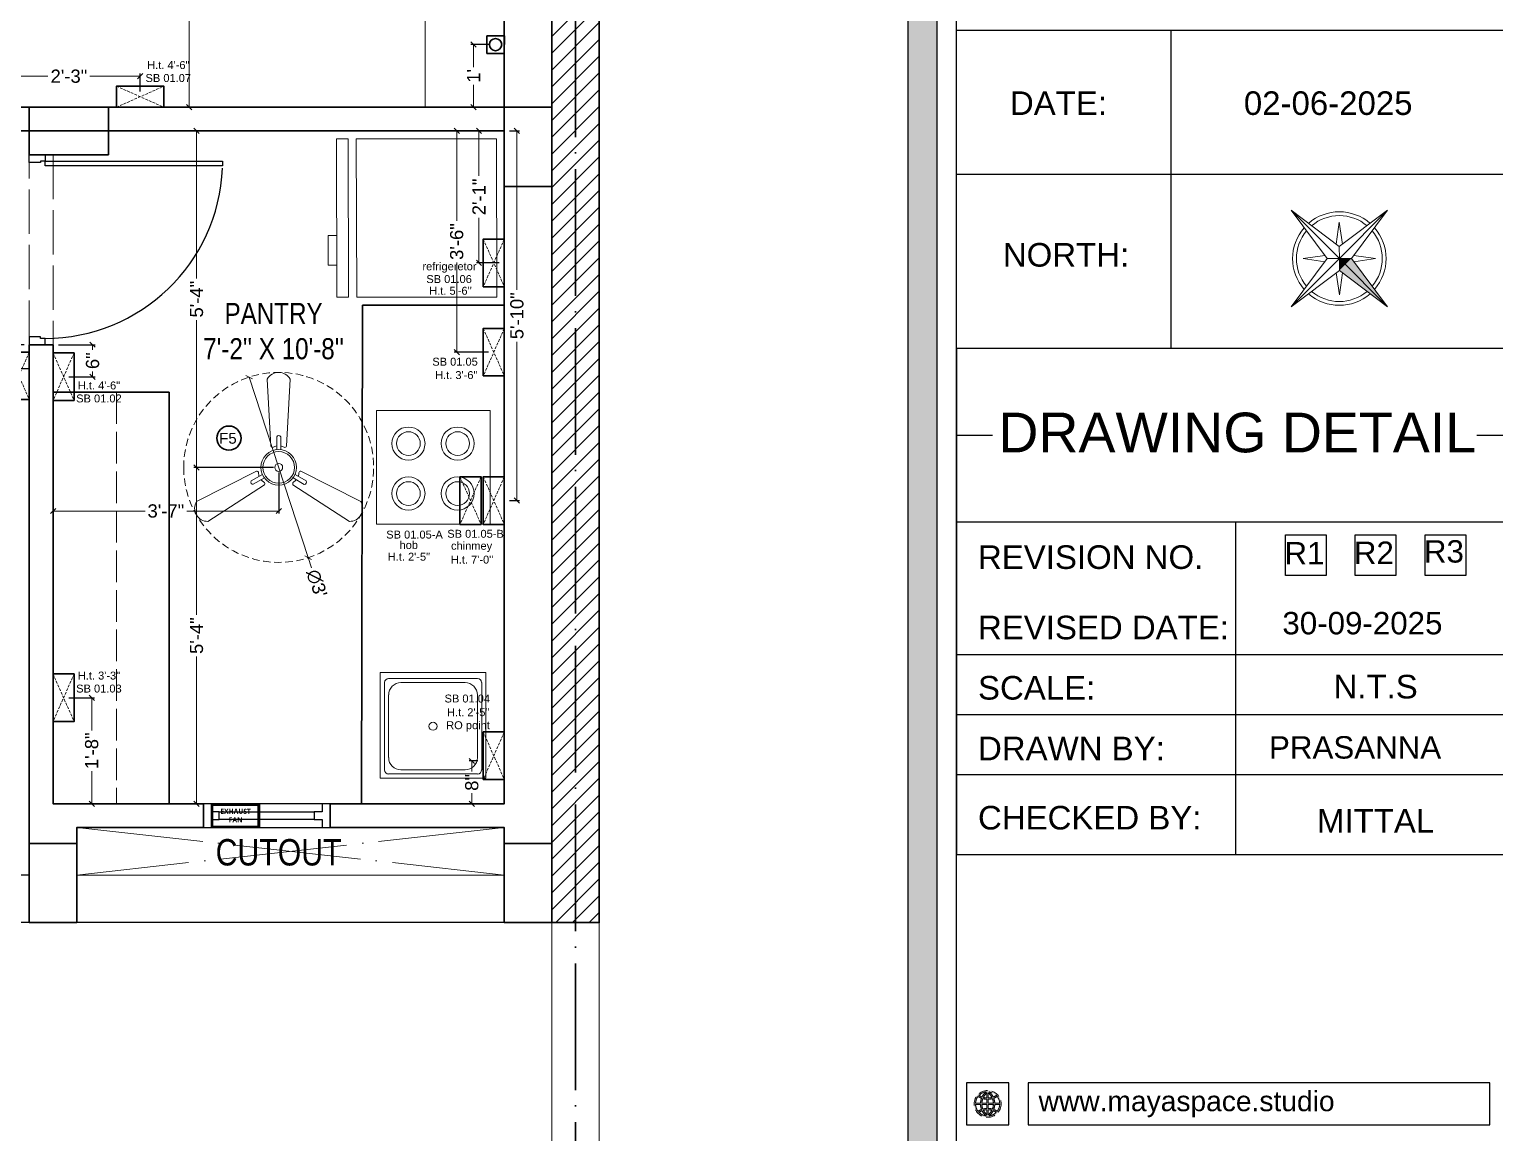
# Model space of a CAD drawing. Header units: millimetres. Extents: x 56222 to 3066687, y -650199 to -121287.
# Drawn here: x 148777.6 to 149055.3, y -179873.4 to -179664.3 of the extents above; entities that cross this region are included whole.
import ezdxf
from ezdxf.enums import TextEntityAlignment as Align

# ---------------------------------------------------------------- set-up
doc = ezdxf.new("R2010")
doc.units = ezdxf.units.MM
doc.header["$MEASUREMENT"] = 0
doc.header["$PDMODE"] = 35
for name, pattern in [('ACAD_ISO02W100', [15, 12, -3]), ('ACAD_ISO04W100', [30, 24, -3, 0, -3]), ('DASHED', [0.75, 0.5, -0.25]), ('DASHED2', [0.375, 0.25, -0.125]), ('DASHEDX2', [1.5, 1, -0.5])]:
    doc.linetypes.add(name, pattern=pattern)
doc.layers.get('Defpoints').update_dxf_attribs({"color": 220})
for name, color, linetype in [('AR DOOR', 40, 'Continuous'), ('AR ELE-5', 134, 'Continuous'), ('str coll', 6, 'Continuous')]:
    doc.layers.add(name, color=color, linetype=linetype)
for name, color, linetype, lineweight in [('COLUMN', 1, 'Continuous', 30), ('dim05', 1, 'Continuous', 13), ('Dimension', 10, 'DASHEDX2', 20), ('el', 7, 'Continuous', 20), ('ELEC-wires', 1, 'DASHED2', 13), ('Electrical', 84, 'Continuous', 30), ('FIRST FLOOR', 7, 'Continuous', 9), ('FIRST FLOOR ( TEXT )', 7, 'Continuous', 9), ('FIRST FLOOR_( PLine )_', 251, 'Continuous', 30), ('FURNITURE', 32, 'Continuous', 9), ('GROUND FLOOR', 7, 'Continuous', 9), ('GROUND FLOOR  ( HATCH )', 251, 'Continuous', 9), ('NAME PLATE', 7, 'Continuous', 25), ('title block', 7, 'Continuous', 9), ('wall', 7, 'Continuous', 30), ('X_PLOT', 1, 'Continuous', 9), ('XX~SLAB ( BEAM )~ ( DIM )', 7, 'Continuous', 9)]:
    doc.layers.add(name, color=color, linetype=linetype, lineweight=lineweight)
doc.layers.add('XX~SLAB ( PLINE )', color=251, linetype='Continuous', plot=False)
doc.styles.add('Arial', font='arial.ttf')
doc.styles.add("Cn_BT_0'-0", font='swissc.ttf')
doc.styles.add('KATHA', font='swissc.ttf')
doc.styles.get("Standard").update_dxf_attribs({"font": 'arial.ttf', "height": 6})
doc.dimstyles.new('ISO-25', dxfattribs={"dimtxt": 2.5, "dimasz": 1, "dimexe": 0.5, "dimexo": 1, "dimtad": 0, "dimdec": 1, "dimlunit": 4, "dimtxsty": 'Standard', "dimblk": 'OBLIQUE', "dimcen": 2.5, "dimclrd": 1, "dimclre": 1, "dimclrt": 5, "dimadec": 0, "dimazin": 0, "dimtfac": 1, "dimtdec": 1, "dimtmove": 0, "dimatfit": 3, "dimfxl": 1, "dimlwd": -1, "dimarcsym": 0})

# ---------------------------------------------------------------- blocks, each defined once
blk = doc.blocks.new('DTGWEGEARG')
at = {"layer": 'Dimension', "true_color": 0x000000}
h = blk.add_hatch(color=18, dxfattribs=at)
h.dxf.hatch_style = 1
h.paths.add_polyline_path([(3.83, 2.34, 1), (0.85, 2.34, 1)])
h.paths.add_polyline_path([(2.51, 1.01, 0.105795), (2.96, 1.58, -0.055205), (3.3, 1.41, -0.169822)], flags=16)
h.paths.add_polyline_path([(2.41, 1.12), (2.41, 1.69, -0.058279), (2.81, 1.63, -0.103353)], flags=16)
h.paths.add_polyline_path([(2.26, 1.13, -0.101741), (1.87, 1.63, -0.057171), (2.26, 1.69)], flags=16)
h.paths.add_polyline_path([(2.17, 1.01, -0.169822), (1.38, 1.41, -0.055205), (1.72, 1.58, 0.105795)], flags=16)
h.paths.add_polyline_path([(3.02, 1.72, 0.081336), (3.13, 2.27), (3.68, 2.27, -0.152069), (3.4, 1.52, 0.05687)], flags=16)
h.paths.add_polyline_path([(2.87, 1.77, 0.061945), (2.41, 1.84), (2.41, 2.27), (2.98, 2.27, -0.081344)], flags=16)
h.paths.add_polyline_path([(2.26, 1.84, 0.060923), (1.8, 1.77, -0.081344), (1.7, 2.27), (2.26, 2.27)], flags=16)
h.paths.add_polyline_path([(1.66, 1.72, 0.05687), (1.28, 1.52, -0.152069), (1, 2.27), (1.55, 2.27, 0.081336)], flags=16)
h.paths.add_polyline_path([(2.41, 2.42), (2.41, 2.83, 0.061945), (2.87, 2.91, -0.080009), (2.98, 2.42)], flags=16)
h.paths.add_polyline_path([(3.13, 2.42, 0.080116), (3.02, 2.96, 0.05687), (3.4, 3.16, 0.028258), (3.3, 3.27, -0.055205), (2.96, 3.1, 0.105795), (2.51, 3.67, -0.36029), (3.68, 2.42)], flags=16)
h.paths.add_polyline_path([(2.26, 2.42), (1.7, 2.42, -0.080009), (1.8, 2.91, 0.060923), (2.26, 2.84)], flags=16)
h.paths.add_polyline_path([(1.55, 2.42), (1, 2.42, -0.150466), (1.28, 3.16, 0.05687), (1.66, 2.96, 0.080116)], flags=16)
h.paths.add_polyline_path([(2.41, 2.98), (2.41, 3.56, -0.103353), (2.81, 3.05, -0.058279)], flags=16)
h.paths.add_polyline_path([(2.26, 2.99, -0.057171), (1.87, 3.05, -0.101741), (2.26, 3.55)], flags=16)
h.paths.add_polyline_path([(1.72, 3.1, -0.055205), (1.38, 3.27, -0.169822), (2.17, 3.67, 0.105795)], flags=16)
blk.add_lwpolyline([(0, 0), (4.68, 0), (4.68, 4.68), (0, 4.68)], close=True)
at = {"layer": 'Dimension', "color": 18, "true_color": 0x000000}
for p, q in [((2.26, 3.55), (2.26, 2.99)), ((2.41, 3.56), (2.41, 2.98)), ((1, 2.42), (1.55, 2.42)), ((1, 2.27), (1.55, 2.27)), ((1.7, 2.42), (2.26, 2.42)), ((1.7, 2.27), (2.26, 2.27)), ((2.26, 2.84), (2.26, 2.42)), ((2.26, 2.27), (2.26, 1.84)), ((2.26, 1.69), (2.26, 1.13)), ((2.41, 2.83), (2.41, 2.42)), ((2.41, 2.42), (2.98, 2.42)), ((2.41, 2.27), (2.98, 2.27)), ((2.41, 2.27), (2.41, 1.84)), ((2.41, 1.69), (2.41, 1.12)), ((3.13, 2.42), (3.68, 2.42)), ((3.13, 2.27), (3.68, 2.27))]:
    blk.add_line(p, q, dxfattribs=at)
blk.add_circle((2.34, 2.34), 1.49, dxfattribs=at)
for centre, radius, start, end in [((2.34, 2.34), 1.34, 97.3549, 135.9073), ((2.34, 4.74), 1.75, 236.7417, 249.3811), ((3.28, 2.34), 1.73, 129.9301, 154.0867), ((3.28, 2.34), 1.58, 130.1073, 153.3446), ((1.4, 2.34), 1.58, 26.6554, 50.2584), ((2.34, 2.34), 1.34, 3.3907, 82.6451), ((1.4, 2.34), 1.73, 25.9133, 50.0699), ((2.34, 4.74), 1.75, 290.6189, 303.2583), ((2.34, 2.34), 1.34, 142.3819, 176.6093), ((2.34, 2.34), 1.34, 183.0315, 217.6181), ((2.34, 4.74), 1.9, 236.1399, 249.1595), ((2.34, -0.06), 1.9, 110.8405, 123.8601), ((3.28, 2.34), 1.73, 159.0567, 177.3789), ((3.28, 2.34), 1.73, 182.3435, 200.9433), ((3.28, 2.34), 1.58, 158.8325, 177.1302), ((3.28, 2.34), 1.58, 182.5658, 201.1675), ((2.34, 4.74), 1.9, 253.6799, 267.6253), ((2.34, -0.06), 1.9, 92.3747, 106.3201), ((2.34, 4.74), 1.75, 254.3336, 267.422), ((2.34, -0.06), 1.75, 92.578, 105.6664), ((3.28, 2.34), 1.58, 206.6554, 229.8927), ((2.34, 4.74), 1.75, 272.3248, 285.6664), ((2.34, 4.74), 1.9, 272.1415, 286.3201), ((2.34, -0.06), 1.9, 73.6799, 87.8585), ((2.34, -0.06), 1.75, 74.3336, 87.6752), ((1.4, 2.34), 1.58, 309.7416, 333.3446), ((1.4, 2.34), 1.58, 2.8698, 21.1675), ((1.4, 2.34), 1.58, 338.8325, 357.4342), ((2.34, 4.74), 1.9, 290.8405, 303.8601), ((1.4, 2.34), 1.73, 2.6211, 20.9433), ((1.4, 2.34), 1.73, 339.0567, 357.6565), ((2.34, -0.06), 1.9, 56.1399, 69.1595), ((2.34, 2.34), 1.34, 322.3819, 356.9685), ((2.34, -0.06), 1.75, 110.6189, 123.2583), ((2.34, 2.34), 1.34, 224.0927, 262.6451), ((3.28, 2.34), 1.73, 205.9133, 230.0699), ((1.4, 2.34), 1.73, 309.9301, 334.0867), ((2.34, 2.34), 1.34, 277.3549, 315.9073), ((2.34, -0.06), 1.75, 56.7417, 69.3811)]:
    blk.add_arc(centre, radius, start, end, dxfattribs=at)
blk = doc.blocks.new('4t')
at = {"transparency": 33554607}
h = blk.add_hatch(color=1, dxfattribs=at)
h.dxf.hatch_style = 1
h.paths.add_polyline_path([(45531.33, -35822.29), (45529.23, -35821.83), (45528.09, -35837.01)])
h = blk.add_hatch(color=1, dxfattribs=at)
h.dxf.hatch_style = 1
h.paths.add_polyline_path([(45533.44, -35822.75), (45531.33, -35822.29), (45528.09, -35837.01)])
h = blk.add_hatch(color=1, dxfattribs=at)
h.dxf.hatch_style = 1
h.paths.add_polyline_path([(45531.8, -35820.19), (45529.23, -35821.83), (45531.33, -35822.29)])
h = blk.add_hatch(color=1, dxfattribs=at)
h.dxf.hatch_style = 1
h.paths.add_polyline_path([(45531.8, -35820.19), (45531.33, -35822.29), (45533.44, -35822.75)])
at = {"layer": 'title block', "color": 7, "lineweight": 9}
for p, q in [((45535.51, -35803.37), (45530.16, -35817.62)), ((45535.51, -35803.37), (45531.8, -35820.19)), ((45534.36, -35818.55), (45535.51, -35803.37)), ((45530.5, -35816.7), (45526.88, -35812.49)), ((45526.88, -35812.49), (45529.18, -35817.55)), ((45539.5, -35815.27), (45534.44, -35817.57)), ((45535.28, -35818.89), (45539.5, -35815.27)), ((45530.16, -35817.62), (45514.98, -35816.48)), ((45514.98, -35816.48), (45529.23, -35821.83)), ((45514.98, -35816.48), (45531.8, -35820.19)), ((45531.8, -35820.19), (45530.16, -35817.62)), ((45534.36, -35818.55), (45531.8, -35820.19)), ((45548.62, -35823.9), (45534.36, -35818.55)), ((45528.31, -35821.48), (45524.1, -35825.11)), ((45524.1, -35825.11), (45529.16, -35822.81)), ((45531.8, -35820.19), (45528.09, -35837.01)), ((45529.23, -35821.83), (45528.09, -35837.01)), ((45528.09, -35837.01), (45533.44, -35822.75)), ((45531.8, -35820.19), (45529.23, -35821.83)), ((45533.44, -35822.75), (45531.8, -35820.19)), ((45531.8, -35820.19), (45548.62, -35823.9)), ((45533.44, -35822.75), (45548.62, -35823.9)), ((45536.71, -35827.89), (45534.42, -35822.83)), ((45533.09, -35823.67), (45536.71, -35827.89))]:
    blk.add_line(p, q, dxfattribs=at)
for radius, start, end in [(11.79, 81.36, 163.7665), (10.83, 82.4286, 162.6979), (10.83, 352.4286, 72.6979), (11.79, 351.36, 73.7665), (11.79, 171.36, 253.7665), (10.83, 172.4286, 252.6979), (11.79, 261.36, 343.7665), (10.83, 262.4286, 342.6979)]:
    blk.add_arc((45531.8, -35820.19), radius, start, end, dxfattribs=at)
blk = doc.blocks.new('LAYOUT FILE')
at = {"layer": 'NAME PLATE', "true_color": 0xd39e00}
blk.add_hatch(color=42, dxfattribs=at).paths.add_polyline_path([(3347433.6, -514256.17), (3347438.13, -514256.17), (3347438.13, -513806.18), (3347433.6, -513806.18)])
at = {"layer": 'NAME PLATE', "color": 42, "true_color": 0xd39e00}
for p, q in [((3347527.96, -513994.31), (3347441.2, -513994.31)), ((3347474.77, -513994.31), (3347474.77, -514044.12)), ((3347527.96, -514016.86), (3347441.2, -514016.86)), ((3347527.96, -514044.12), (3347441.2, -514044.12)), ((3347441.2, -514044.12), (3347441.2, -514123.43)), ((3347441.2, -514057.72), (3347446.81, -514057.72)), ((3347522.72, -514057.72), (3347527.96, -514057.72)), ((3347441.2, -514071.32), (3347527.96, -514071.32)), ((3347484.98, -514123.43), (3347484.98, -514071.32)), ((3347527.96, -514092.16), (3347441.2, -514092.16)), ((3347527.96, -514101.55), (3347441.2, -514101.55)), ((3347527.96, -514110.94), (3347441.2, -514110.94)), ((3347441.2, -514123.43), (3347527.96, -514123.43))]:
    blk.add_line(p, q, dxfattribs=at)
for points in [[(3347433.6, -514256.17), (3347433.6, -513806.18), (3347438.13, -513806.18), (3347438.13, -514256.17)], [(3347441.2, -514252.44), (3347441.2, -513814.44), (3347527.96, -513814.44), (3347527.96, -514252.44)], [(3347492.73, -514073.33), (3347499.12, -514073.33), (3347499.12, -514079.72), (3347492.73, -514079.72)], [(3347503.67, -514073.33), (3347510.06, -514073.33), (3347510.06, -514079.72), (3347503.67, -514079.72)], [(3347514.62, -514073.33), (3347521.01, -514073.33), (3347521.01, -514079.72), (3347514.62, -514079.72)]]:
    blk.add_lwpolyline(points, close=True, dxfattribs=at)
at = {"layer": 'NAME PLATE', "color": 0}
blk.add_lwpolyline([(3347452.43, -514165.84), (3347524.78, -514165.84), (3347524.78, -514159.23), (3347452.43, -514159.23)], close=True, dxfattribs=at)
at = {"layer": 'NAME PLATE', "xscale": 0.6215000753186288, "yscale": 0.6215000753186288, "zscale": 0.6215000753186288, "rotation": 57.43675864906671}
blk.add_blockref('4t', (3313507.76, -525897.34), dxfattribs=at)
at = {"layer": 'NAME PLATE', "color": 0, "xscale": 1.413658832510879, "yscale": 1.413658832510879, "zscale": 1.413658832510879}
blk.add_blockref('DTGWEGEARG', (3347442.76, -514165.84), dxfattribs=at)
at = {"layer": 'NAME PLATE', "style": 'Arial'}
for s, height, p in [('DATE:', 3.699, (3347457.17, -514007.54)), ('02-06-2025', 3.699, (3347499.44, -514007.54)), ('NORTH:', 3.699, (3347458.35, -514031.31)), ('DRAWING DETAIL', 6.2234, (3347485.18, -514060.42)), ('REVISION NO.', 3.6986, (3347462.21, -514078.69)), ('REVISED DATE: ', 3.6986, (3347464.94, -514089.72)), ('SCALE:', 3.699, (3347453.75, -514099.17)), ('DRAWN BY:', 3.699, (3347459.2, -514108.68)), ('CHECKED BY:', 3.6986, (3347462.07, -514119.53)), ('MITTAL', 3.699, (3347506.87, -514120.02))]:
    blk.add_text(s, height=height, dxfattribs=at).set_placement(p, align=Align.CENTER)
at = {"layer": 'NAME PLATE', "insert": (3347506.87, -514095.29, 0), "char_height": 3.699, "width": 7.2187, "attachment_point": 2, "style": 'Arial'}
blk.add_mtext('N.T.S', dxfattribs=at)
at = {"layer": 'NAME PLATE', "color": 0, "insert": (3347454.06, -514160.52, 0), "char_height": 3.1609, "attachment_point": 1}
blk.add_mtext_dynamic_manual_height_columns('www.mayaspace.studio', width=49.6053, gutter_width=41.49, heights=[0], dxfattribs=at)
blk = doc.blocks.new('*U256')
for points in [[(-1160, 0), (-1120, 0), (-1120, 30), (-1110, 30), (-1110, 100), (-1160, 100)], [(40, 0), (0, 0), (0, 30), (-10, 30), (-10, 100), (40, 100)], [(0, 0), (0, -1120), (-30, -1120), (-30, 0)]]:
    blk.add_lwpolyline(points, close=True)
at = {"layer": 'AR ELE-5', "linetype": 'ByBlock', "ltscale": 15}
blk.add_arc((1.6, 0.7), 1121.6, 180.03474, 267.62699, dxfattribs=at)
blk = doc.blocks.new("SINK 20'' X 20''")
at = {"layer": 'FURNITURE'}
for p, q in [((3351629.75, -518282.23), (3351646.6, -518282.23)), ((3351628.98, -518299.55), (3351628.98, -518283)), ((3351632.08, -518283), (3351644.24, -518283)), ((3351647.38, -518283), (3351647.38, -518299.55)), ((3351629.75, -518297.22), (3351629.75, -518285.33)), ((3351646.57, -518285.33), (3351646.57, -518297.22)), ((3351646.6, -518300.32), (3351629.75, -518300.32)), ((3351644.24, -518299.55), (3351632.08, -518299.55))]:
    blk.add_line(p, q, dxfattribs=at)
blk.add_lwpolyline([(3351648.16, -518281.09), (3351628.16, -518281.09), (3351628.16, -518301.09), (3351648.16, -518301.09)], close=True, dxfattribs=at)
blk.add_circle((3351638.16, -518291.28), 0.762, dxfattribs=at)
for centre, radius, start, end in [((3351629.75, -518283), 0.775, 90, 180), ((3351646.6, -518283), 0.775, 0, 90), ((3351632.08, -518285.33), 2.32, 90, 180), ((3351644.24, -518285.33), 2.32, 0, 90), ((3351632.08, -518297.22), 2.32, 180, 270), ((3351644.24, -518297.22), 2.32, 270, 0), ((3351629.75, -518299.55), 0.775, 180, 270), ((3351646.6, -518299.55), 0.775, 270, 0)]:
    blk.add_arc(centre, radius, start, end, dxfattribs=at)
blk = doc.blocks.new('sf sfs')
at = {"layer": 'FURNITURE'}
blk.add_line((3348685.97, -514612.12), (3348664.42, -514612.12), dxfattribs=at)
blk.add_lwpolyline([(3348664.42, -514612.12), (3348664.42, -514590.57), (3348685.97, -514590.57), (3348685.97, -514612.12)], dxfattribs=at)
for centre, radius in [((3348670.49, -514596.83), 3.14), ((3348670.49, -514596.83), 2.24), ((3348679.82, -514596.83), 3.14), ((3348679.82, -514596.83), 2.24), ((3348670.49, -514606.3), 3.14), ((3348679.82, -514606.3), 3.14), ((3348670.49, -514606.3), 2.24), ((3348679.82, -514606.3), 2.24)]:
    blk.add_circle(centre, radius, dxfattribs=at)
blk = doc.blocks.new('6616')
at = {"color": 242, "linetype": 'DASHED', "true_color": 0xcd2027}
for p, q in [((386784.79, -36915.77), (386775.78, -36911.78)), ((386784.79, -36911.78), (386775.78, -36915.77))]:
    blk.add_line(p, q, dxfattribs=at)
at = {"layer": 'ELEC-wires', "color": 5, "linetype": 'ByBlock', "lineweight": 30, "ltscale": 4}
blk.add_lwpolyline([(386775.78, -36911.78), (386784.79, -36911.78), (386784.79, -36915.77), (386775.78, -36915.77)], close=True, dxfattribs=at)
blk = doc.blocks.new('_Oblique')
at = {"layer": 'wall', "color": 0, "lineweight": -2}
blk.add_line((-0.5, -0.5), (0.5, 0.5), dxfattribs=at)
blk = doc.blocks.new('*D1135')
at = {"layer": 'Defpoints', "color": 0, "lineweight": 30, "transparency": 16777216}
for p in [(148867.62, -179683.6), (148862.82, -179708.6), (148867.62, -179708.6)]:
    blk.add_point(p, dxfattribs=at)
at = {"layer": 'dim05', "color": 1, "linetype": 'Continuous', "lineweight": -2, "transparency": 16777216}
for p, q in [((148866.62, -179683.6), (148862.32, -179683.6)), ((148866.62, -179708.6), (148862.32, -179708.6))]:
    blk.add_line(p, q, dxfattribs=at)
at = {"layer": 'dim05', "color": 1, "linetype": 'Continuous', "transparency": 16777216}
for p, q in [((148862.82, -179683.6), (148862.82, -179692.13)), ((148862.82, -179708.6), (148862.82, -179700.07))]:
    blk.add_line(p, q, dxfattribs=at)
at = {"layer": 'dim05', "color": 1, "transparency": 16777216}
for p, rotation in [((148862.82, -179683.6), 90), ((148862.82, -179708.6), 270)]:
    blk.add_blockref('_Oblique', p, dxfattribs=dict(at, rotation=rotation))
at = {"layer": 'dim05', "color": 5, "lineweight": 25, "transparency": 16777216, "insert": (148862.82, -179696.1), "char_height": 2.5, "attachment_point": 5, "rotation": 90, "style": 'Arial'}
blk.add_mtext('2\'-1"', dxfattribs=at)
blk = doc.blocks.new('*D1136')
at = {"layer": 'Defpoints', "color": 0, "lineweight": 30, "transparency": 16777216}
for p in [(148867.62, -179683.6), (148867.62, -179753.64), (148870.01, -179753.64)]:
    blk.add_point(p, dxfattribs=at)
at = {"layer": 'dim05', "color": 1, "linetype": 'Continuous', "lineweight": -2, "transparency": 16777216}
for p, q in [((148868.62, -179683.6), (148870.51, -179683.6)), ((148868.62, -179753.64), (148870.51, -179753.64))]:
    blk.add_line(p, q, dxfattribs=at)
at = {"layer": 'dim05', "color": 1, "linetype": 'Continuous', "transparency": 16777216}
for p, q in [((148870.01, -179683.6), (148870.01, -179713.7)), ((148870.01, -179753.64), (148870.01, -179723.54))]:
    blk.add_line(p, q, dxfattribs=at)
at = {"layer": 'dim05', "color": 1, "transparency": 16777216}
for p, rotation in [((148870.01, -179683.6), 90), ((148870.01, -179753.64), 270)]:
    blk.add_blockref('_Oblique', p, dxfattribs=dict(at, rotation=rotation))
at = {"layer": 'dim05', "color": 5, "lineweight": 25, "transparency": 16777216, "insert": (148870.01, -179718.62), "char_height": 2.5, "attachment_point": 5, "rotation": 90, "style": 'Arial'}
blk.add_mtext('5\'-10"', dxfattribs=at)
blk = doc.blocks.new('*D1163')
at = {"layer": 'Defpoints', "color": 0, "lineweight": 30, "transparency": 16777216}
for p in [(148863.63, -179802.99), (148861.46, -179811.1), (148863.63, -179811.1)]:
    blk.add_point(p, dxfattribs=at)
at = {"layer": 'dim05', "color": 1, "linetype": 'Continuous', "lineweight": -2, "transparency": 16777216}
for p, q in [((148862.63, -179802.99), (148860.96, -179802.99)), ((148862.63, -179811.1), (148860.96, -179811.1))]:
    blk.add_line(p, q, dxfattribs=at)
at = {"layer": 'dim05', "color": 1, "linetype": 'Continuous', "transparency": 16777216}
for p, q in [((148861.46, -179802.99), (148861.46, -179804.98)), ((148861.46, -179811.1), (148861.46, -179809.11))]:
    blk.add_line(p, q, dxfattribs=at)
at = {"layer": 'dim05', "color": 1, "transparency": 16777216}
for p, rotation in [((148861.46, -179802.99), 90), ((148861.46, -179811.1), 270)]:
    blk.add_blockref('_Oblique', p, dxfattribs=dict(at, rotation=rotation))
at = {"layer": 'dim05', "color": 5, "lineweight": 25, "transparency": 16777216, "insert": (148861.46, -179807.05), "char_height": 2.5, "attachment_point": 5, "rotation": 90, "style": 'Arial'}
blk.add_mtext('8"', dxfattribs=at)
blk = doc.blocks.new('A$C1B9B2090')
at = {"layer": 'Electrical', "ltscale": 10}
blk.add_line((0, 4.97), (10.08, 4.97), dxfattribs=at)
at = {"layer": 'Electrical', "ltscale": 2}
for points in [[(0, 0), (10.08, 0), (10.08, 4.97), (0, 4.97)], [(0.25, 0.25), (9.83, 0.25), (9.83, 4.72), (0.25, 4.72)]]:
    blk.add_lwpolyline(points, close=True, dxfattribs=at)
at = {"layer": 'Electrical', "ltscale": 2, "insert": (1.5, 3.92), "char_height": 1.05, "width": 7.1646, "attachment_point": 1}
blk.add_mtext('\\pxqc;{\\fMalgun Gothic|b1|i0|c0|p34;\\W5.565;\\C0;\\W1;EXHAUST \\P\\W7.7995;\\W1;FAN}', dxfattribs=at)
blk = doc.blocks.new('*D1164')
at = {"layer": 'Defpoints', "color": 0, "lineweight": 30, "transparency": 16777216}
for p in [(148784.11, -179791.01), (148784.11, -179811.1), (148789.44, -179811.1)]:
    blk.add_point(p, dxfattribs=at)
at = {"layer": 'dim05', "color": 1, "linetype": 'Continuous', "lineweight": -2, "transparency": 16777216}
for p, q in [((148785.11, -179791.01), (148789.94, -179791.01)), ((148785.11, -179811.1), (148789.94, -179811.1))]:
    blk.add_line(p, q, dxfattribs=at)
at = {"layer": 'dim05', "color": 1, "linetype": 'Continuous', "transparency": 16777216}
for p, q in [((148789.44, -179791.01), (148789.44, -179797.22)), ((148789.44, -179811.1), (148789.44, -179804.89))]:
    blk.add_line(p, q, dxfattribs=at)
at = {"layer": 'dim05', "color": 1, "transparency": 16777216}
for p, rotation in [((148789.44, -179791.01), 90), ((148789.44, -179811.1), 270)]:
    blk.add_blockref('_Oblique', p, dxfattribs=dict(at, rotation=rotation))
at = {"layer": 'dim05', "color": 5, "lineweight": 25, "transparency": 16777216, "insert": (148789.44, -179801.06), "char_height": 2.5, "attachment_point": 5, "rotation": 90, "style": 'Arial'}
blk.add_mtext('1\'-8"', dxfattribs=at)
blk = doc.blocks.new('*D1166')
at = {"layer": 'Defpoints', "color": 0, "lineweight": 30, "transparency": 16777216}
for p in [(148798.62, -179673.24), (148798.62, -179677.11), (148771.62, -179679.1)]:
    blk.add_point(p, dxfattribs=at)
at = {"layer": 'dim05', "color": 1, "linetype": 'Continuous', "lineweight": -2, "transparency": 16777216}
for p, q in [((148771.62, -179678.1), (148771.62, -179672.74)), ((148798.62, -179676.11), (148798.62, -179672.74))]:
    blk.add_line(p, q, dxfattribs=at)
at = {"layer": 'dim05', "color": 1, "linetype": 'Continuous', "transparency": 16777216}
for p, q in [((148771.62, -179673.24), (148781.15, -179673.24)), ((148798.62, -179673.24), (148789.09, -179673.24))]:
    blk.add_line(p, q, dxfattribs=at)
at = {"layer": 'dim05', "color": 1, "transparency": 16777216, "rotation": 180}
blk.add_blockref('_Oblique', (148771.62, -179673.24), dxfattribs=at)
at = {"layer": 'dim05', "color": 1, "transparency": 16777216}
blk.add_blockref('_Oblique', (148798.62, -179673.24), dxfattribs=at)
at = {"layer": 'dim05', "color": 5, "lineweight": 25, "transparency": 16777216, "insert": (148785.12, -179673.24), "char_height": 2.5, "attachment_point": 5, "style": 'Arial'}
blk.add_mtext('2\'-3"', dxfattribs=at)
blk = doc.blocks.new('*D1104')
at = {"layer": 'Defpoints', "color": 0, "lineweight": 30, "transparency": 16777216}
for p in [(148777.62, -179724.1), (148771.26, -179730.01), (148775.62, -179730.01)]:
    blk.add_point(p, dxfattribs=at)
at = {"layer": 'dim05', "color": 1, "linetype": 'Continuous', "lineweight": -2, "transparency": 16777216}
for p, q in [((148776.62, -179724.1), (148770.76, -179724.1)), ((148774.62, -179730.01), (148770.76, -179730.01))]:
    blk.add_line(p, q, dxfattribs=at)
at = {"layer": 'dim05', "color": 1, "linetype": 'Continuous', "transparency": 16777216}
for p, q in [((148771.26, -179724.1), (148771.26, -179724.99)), ((148771.26, -179730.01), (148771.26, -179729.12))]:
    blk.add_line(p, q, dxfattribs=at)
at = {"layer": 'dim05', "color": 1, "transparency": 16777216}
for p, rotation in [((148771.26, -179724.1), 90), ((148771.26, -179730.01), 270)]:
    blk.add_blockref('_Oblique', p, dxfattribs=dict(at, rotation=rotation))
at = {"layer": 'dim05', "color": 5, "lineweight": 25, "transparency": 16777216, "insert": (148771.26, -179727.05), "char_height": 2.5, "attachment_point": 5, "rotation": 90, "style": 'Arial'}
blk.add_mtext('6"', dxfattribs=at)
blk = doc.blocks.new('*D1106')
at = {"layer": 'Defpoints', "color": 0, "lineweight": 30, "transparency": 16777216}
for p in [(148782.12, -179724.1), (148784.11, -179730.17), (148789.61, -179730.17)]:
    blk.add_point(p, dxfattribs=at)
at = {"layer": 'dim05', "color": 1, "linetype": 'Continuous', "lineweight": -2, "transparency": 16777216}
for p, q in [((148783.12, -179724.1), (148790.11, -179724.1)), ((148785.11, -179730.17), (148790.11, -179730.17))]:
    blk.add_line(p, q, dxfattribs=at)
at = {"layer": 'dim05', "color": 1, "linetype": 'Continuous', "transparency": 16777216}
for p, q in [((148789.61, -179724.1), (148789.61, -179725.07)), ((148789.61, -179730.17), (148789.61, -179729.21))]:
    blk.add_line(p, q, dxfattribs=at)
at = {"layer": 'dim05', "color": 1, "transparency": 16777216}
for p, rotation in [((148789.61, -179724.1), 90), ((148789.61, -179730.17), 270)]:
    blk.add_blockref('_Oblique', p, dxfattribs=dict(at, rotation=rotation))
at = {"layer": 'dim05', "color": 5, "lineweight": 25, "transparency": 16777216, "insert": (148789.61, -179727.14), "char_height": 2.5, "attachment_point": 5, "rotation": 90, "style": 'Arial'}
blk.add_mtext('6"', dxfattribs=at)
blk = doc.blocks.new('*D1107')
at = {"layer": 'Defpoints', "color": 0, "lineweight": 30, "transparency": 16777216}
for p in [(148858.6, -179683.6), (148865.79, -179683.6), (148865.62, -179725.52)]:
    blk.add_point(p, dxfattribs=at)
at = {"layer": 'dim05', "color": 1, "linetype": 'Continuous', "lineweight": -2, "transparency": 16777216}
for p, q in [((148864.79, -179683.6), (148858.1, -179683.6)), ((148864.62, -179725.52), (148858.1, -179725.52))]:
    blk.add_line(p, q, dxfattribs=at)
at = {"layer": 'dim05', "color": 1, "linetype": 'Continuous', "transparency": 16777216}
for p, q in [((148858.6, -179683.6), (148858.6, -179700.61)), ((148858.6, -179725.52), (148858.6, -179708.51))]:
    blk.add_line(p, q, dxfattribs=at)
at = {"layer": 'dim05', "color": 1, "transparency": 16777216}
for p, rotation in [((148858.6, -179683.6), 90), ((148858.6, -179725.52), 270)]:
    blk.add_blockref('_Oblique', p, dxfattribs=dict(at, rotation=rotation))
at = {"layer": 'dim05', "color": 5, "lineweight": 25, "transparency": 16777216, "insert": (148858.6, -179704.56), "char_height": 2.5, "attachment_point": 5, "rotation": 90, "style": 'Arial'}
blk.add_mtext('3\'-6"', dxfattribs=at)
blk = doc.blocks.new('*D1111')
at = {"layer": 'Defpoints', "color": 0, "lineweight": 30, "transparency": 16777216}
for p in [(148813.59, -179619.13), (148807.92, -179679.1), (148813.59, -179679.1)]:
    blk.add_point(p, dxfattribs=at)
at = {"layer": 'dim05', "color": 1, "linetype": 'Continuous', "lineweight": -2, "transparency": 16777216}
for p, q in [((148812.59, -179619.13), (148807.42, -179619.13)), ((148812.59, -179679.1), (148807.42, -179679.1))]:
    blk.add_line(p, q, dxfattribs=at)
at = {"layer": 'dim05', "color": 1, "linetype": 'Continuous', "transparency": 16777216}
for p, q in [((148807.92, -179619.13), (148807.92, -179647.34)), ((148807.92, -179679.1), (148807.92, -179650.89))]:
    blk.add_line(p, q, dxfattribs=at)
at = {"layer": 'dim05', "color": 1, "transparency": 16777216}
for p, rotation in [((148807.92, -179619.13), 90), ((148807.92, -179679.1), 270)]:
    blk.add_blockref('_Oblique', p, dxfattribs=dict(at, rotation=rotation))
at = {"layer": 'dim05', "color": 5, "lineweight": 25, "transparency": 16777216, "insert": (148807.92, -179649.12), "char_height": 2.5, "attachment_point": 5, "rotation": 90, "style": 'Arial'}
blk.add_mtext("5'", dxfattribs=at)
blk = doc.blocks.new('fan')
at = {"layer": 'Electrical', "lineweight": 15, "ltscale": 20}
for p, q in [((3300835.29, -509900.78), (3300836.47, -509923.43)), ((3300841.81, -509923.43), (3300842.99, -509900.78)), ((3300838.47, -509924.57), (3300838.47, -509920.25)), ((3300839.81, -509920.28), (3300839.81, -509924.57)), ((3300831.66, -509931.77), (3300811.45, -509942.07)), ((3300829.93, -509935.08), (3300833.64, -509932.93)), ((3300834.31, -509934.09), (3300830.57, -509936.25)), ((3300847.68, -509936.23), (3300843.97, -509934.09)), ((3300844.64, -509932.93), (3300848.38, -509935.09)), ((3300866.83, -509942.07), (3300846.62, -509931.77)), ((3300815.3, -509948.74), (3300834.33, -509936.39)), ((3300843.95, -509936.39), (3300862.98, -509948.74))]:
    blk.add_line(p, q, dxfattribs=at)
at = {"layer": 'Electrical', "linetype": 'DASHED', "lineweight": 15, "ltscale": 5}
blk.add_circle((3300839.14, -509930.53), 32, dxfattribs=at)
at = {"layer": 'Electrical', "lineweight": 15, "ltscale": 20}
for centre, major_axis, start_param, end_param in [((3300839.14, -509902.94), (3.12, 3.12), -0.272136, 1.842967), ((3300839.13, -509920.5), (0.501, 0.501), -0.465536, 1.983618), ((3300839.14, -509930.53), (4.24, -4.24), 3.14161, 9.424795), ((3300839.14, -509930.53), (3.77, -3.77), 1.749190548672175e-05, 6.283202799085073), ((3300837.1, -509923.08), (0.51, 0.51), 2.863014, 4.257784), ((3300839.14, -509926.42), (2.27, -2.27), 2.565057, 2.951308), ((3300839.14, -509926.42), (2.27, 2.27), 0.19032, 0.57657), ((3300841.18, -509923.08), (0.51, -0.51), 5.167028, 6.561799), ((3300839.14, -509930.53), (0.943, 0.943), 1.570814, 7.853999), ((3300831.67, -509932.49), (0.51, -0.51), 0.978238, 2.373008), ((3300835.59, -509932.58), (2.27, -2.27), 3.855511, 4.241762), ((3300842.69, -509932.58), (2.27, 2.27), 5.183051, 5.569301), ((3300846.61, -509932.49), (0.51, -0.51), 2.339416, 3.734186), ((3300830.46, -509935.55), (0.501, -0.501), 3.199655, 5.648809), ((3300835.59, -509932.58), (2.27, -2.27), 4.659452, 5.045703), ((3300833.71, -509936.02), (0.51, 0.51), -1.325776, 0.068994), ((3300844.57, -509936.02), (0.51, -0.51), 3.072633, 4.467404), ((3300842.69, -509932.58), (2.27, 2.27), 4.37911, 4.765361), ((3300847.83, -509935.54), (0.501, 0.501), 3.723254, 6.172408), ((3300815.25, -509944.32), (3.12, -3.12), 3.393055, 5.508159), ((3300863.03, -509944.32), (3.12, -3.12), 5.48745, 7.602554)]:
    blk.add_ellipse(centre, major_axis=major_axis, ratio=1, start_param=start_param, end_param=end_param, dxfattribs=at)
blk = doc.blocks.new('*D1112')
at = {"layer": 'Defpoints', "color": 0, "lineweight": 30, "transparency": 16777216}
for p in [(148809.3, -179683.6), (148824.87, -179683.6), (148824.87, -179747.35)]:
    blk.add_point(p, dxfattribs=at)
at = {"layer": 'dim05', "color": 1, "linetype": 'Continuous', "lineweight": -2, "transparency": 16777216}
for p, q in [((148823.87, -179683.6), (148808.8, -179683.6)), ((148823.87, -179747.35), (148808.8, -179747.35))]:
    blk.add_line(p, q, dxfattribs=at)
at = {"layer": 'dim05', "color": 1, "linetype": 'Continuous', "transparency": 16777216}
for p, q in [((148809.3, -179683.6), (148809.3, -179711.53)), ((148809.3, -179747.35), (148809.3, -179719.43))]:
    blk.add_line(p, q, dxfattribs=at)
at = {"layer": 'dim05', "color": 1, "transparency": 16777216}
for p, rotation in [((148809.3, -179683.6), 90), ((148809.3, -179747.35), 270)]:
    blk.add_blockref('_Oblique', p, dxfattribs=dict(at, rotation=rotation))
at = {"layer": 'dim05', "color": 5, "lineweight": 25, "transparency": 16777216, "insert": (148809.3, -179715.48), "char_height": 2.5, "attachment_point": 5, "rotation": 90, "style": 'Arial'}
blk.add_mtext('5\'-4"', dxfattribs=at)
blk = doc.blocks.new('*D1113')
at = {"layer": 'Defpoints', "color": 0, "lineweight": 30, "transparency": 16777216}
for p in [(148824.87, -179747.35), (148809.3, -179811.1), (148826.35, -179811.1)]:
    blk.add_point(p, dxfattribs=at)
at = {"layer": 'dim05', "color": 1, "linetype": 'Continuous', "lineweight": -2, "transparency": 16777216}
for p, q in [((148823.87, -179747.35), (148808.8, -179747.35)), ((148825.35, -179811.1), (148808.8, -179811.1))]:
    blk.add_line(p, q, dxfattribs=at)
at = {"layer": 'dim05', "color": 1, "linetype": 'Continuous', "transparency": 16777216}
for p, q in [((148809.3, -179747.35), (148809.3, -179775.28)), ((148809.3, -179811.1), (148809.3, -179783.18))]:
    blk.add_line(p, q, dxfattribs=at)
at = {"layer": 'dim05', "color": 1, "transparency": 16777216}
for p, rotation in [((148809.3, -179747.35), 90), ((148809.3, -179811.1), 270)]:
    blk.add_blockref('_Oblique', p, dxfattribs=dict(at, rotation=rotation))
at = {"layer": 'dim05', "color": 5, "lineweight": 25, "transparency": 16777216, "insert": (148809.3, -179779.23), "char_height": 2.5, "attachment_point": 5, "rotation": 90, "style": 'Arial'}
blk.add_mtext('5\'-4"', dxfattribs=at)
blk = doc.blocks.new('*D1114')
at = {"layer": 'Defpoints', "color": 0, "lineweight": 30, "transparency": 16777216}
for p in [(148824.87, -179747.35), (148782.12, -179749.96), (148782.12, -179755.62)]:
    blk.add_point(p, dxfattribs=at)
at = {"layer": 'dim05', "color": 1, "linetype": 'Continuous', "lineweight": -2, "transparency": 16777216}
for p, q in [((148782.12, -179750.96), (148782.12, -179756.12)), ((148824.87, -179748.35), (148824.87, -179756.12))]:
    blk.add_line(p, q, dxfattribs=at)
at = {"layer": 'dim05', "color": 1, "linetype": 'Continuous', "transparency": 16777216}
for p, q in [((148782.12, -179755.62), (148799.54, -179755.62)), ((148824.87, -179755.62), (148807.44, -179755.62))]:
    blk.add_line(p, q, dxfattribs=at)
at = {"layer": 'dim05', "color": 1, "transparency": 16777216, "rotation": 180}
blk.add_blockref('_Oblique', (148782.12, -179755.62), dxfattribs=at)
at = {"layer": 'dim05', "color": 1, "transparency": 16777216}
blk.add_blockref('_Oblique', (148824.87, -179755.62), dxfattribs=at)
at = {"layer": 'dim05', "color": 5, "lineweight": 25, "transparency": 16777216, "insert": (148803.49, -179755.62), "char_height": 2.5, "attachment_point": 5, "style": 'Arial'}
blk.add_mtext('3\'-7"', dxfattribs=at)
blk = doc.blocks.new('*D1117')
at = {"layer": 'Defpoints', "color": 0, "lineweight": 30, "transparency": 16777216}
for p in [(148819.26, -179730.25), (148830.47, -179764.46)]:
    blk.add_point(p, dxfattribs=at)
at = {"layer": 'dim05', "color": 1, "linetype": 'Continuous', "transparency": 16777216}
for p in [(148819.26, -179730.25), (148831.1, -179766.36)]:
    blk.add_line(p, (148830.47, -179764.46), dxfattribs=at)
at = {"layer": 'dim05', "color": 1, "transparency": 16777216}
for p, rotation in [((148819.26, -179730.25), 288.1497433960334), ((148830.47, -179764.46), 108.1497433960334)]:
    blk.add_blockref('_Oblique', p, dxfattribs=dict(at, rotation=rotation))
at = {"layer": 'dim05', "color": 5, "lineweight": 25, "transparency": 16777216, "insert": (148832.07, -179769.34), "char_height": 2.5, "attachment_point": 5, "rotation": 288.1497, "style": 'Arial'}
blk.add_mtext("∅3'", dxfattribs=at)
blk = doc.blocks.new('*D1120')
at = {"layer": 'Defpoints', "color": 0, "lineweight": 30, "transparency": 16777216}
for p in [(148865.96, -179667.24), (148861.8, -179679.1), (148865.96, -179679.1)]:
    blk.add_point(p, dxfattribs=at)
at = {"layer": 'dim05', "color": 1, "linetype": 'Continuous', "lineweight": -2, "transparency": 16777216}
for p, q in [((148864.96, -179667.24), (148861.3, -179667.24)), ((148864.96, -179679.1), (148861.3, -179679.1))]:
    blk.add_line(p, q, dxfattribs=at)
at = {"layer": 'dim05', "color": 1, "linetype": 'Continuous', "transparency": 16777216}
for p, q in [((148861.8, -179667.24), (148861.8, -179671.51)), ((148861.8, -179679.1), (148861.8, -179674.83))]:
    blk.add_line(p, q, dxfattribs=at)
at = {"layer": 'dim05', "color": 1, "transparency": 16777216}
for p, rotation in [((148861.8, -179667.24), 90), ((148861.8, -179679.1), 270)]:
    blk.add_blockref('_Oblique', p, dxfattribs=dict(at, rotation=rotation))
at = {"layer": 'dim05', "color": 5, "lineweight": 25, "transparency": 16777216, "insert": (148861.8, -179673.17), "char_height": 2.5, "attachment_point": 5, "rotation": 90, "style": 'Arial'}
blk.add_mtext("1'", dxfattribs=at)

msp = doc.modelspace()

# ---------------------------------------------------------------- hatches: boundary and pattern name
at = {"layer": 'GROUND FLOOR  ( HATCH )'}
h = msp.add_hatch(dxfattribs=at)
h.set_pattern_fill('ANSI31', color=6, scale=18, style=0)
h.set_pattern_definition([(45, (32344.9298, -17220.4287), (-1.590990258, 1.590990258), [])])
h.paths.add_polyline_path([(148885.6157, -179490.1031), (148876.6157, -179490.1031), (148876.6157, -179833.6031), (148885.6157, -179833.6031)])

# ---------------------------------------------------------------- linework, layer by layer
at = {"layer": 'COLUMN'}
for points in [[(148792.6157, -179679.1031), (148792.6157, -179688.1031), (148777.6157, -179688.1031), (148777.6157, -179679.1031)], [(148867.6157, -179679.1031), (148876.6157, -179679.1031), (148876.6157, -179694.1031), (148867.6157, -179694.1031)], [(148777.6157, -179818.6031), (148786.6157, -179818.6031), (148786.6157, -179833.6031), (148777.6157, -179833.6031)], [(148867.6157, -179818.6031), (148876.6157, -179818.6031), (148876.6157, -179833.6031), (148867.6157, -179833.6031)]]:
    msp.add_lwpolyline(points, close=True, dxfattribs=at)
at = {"layer": 'FIRST FLOOR'}
for p, q in [((148876.6157, -179523.1031), (148876.6157, -179833.6031)), ((148867.6157, -179527.6031), (148867.6157, -179679.1031)), ((148777.6157, -179679.1031), (148777.6157, -179683.6031)), ((148777.6157, -179679.1031), (148867.6157, -179679.1031)), ((148777.6157, -179683.6031), (148867.6157, -179683.6031)), ((148867.6157, -179683.6031), (148867.6157, -179811.1031)), ((148777.6157, -179724.1031), (148782.1157, -179724.1031)), ((148782.1157, -179725.6031), (148782.1157, -179811.1031)), ((148782.1157, -179811.1031), (148867.6157, -179811.1031)), ((148810.6106, -179815.6031), (148810.6106, -179811.1031)), ((148810.6106, -179815.6031), (148810.6106, -179811.1031)), ((148834.6106, -179811.1031), (148834.6106, -179815.6031)), ((148810.6106, -179815.6031), (148867.6157, -179815.6031)), ((148867.6157, -179815.6031), (148867.6157, -179833.6031)), ((148867.6157, -179824.6031), (148786.6157, -179824.6031)), ((148876.6157, -179833.6031), (148630.6157, -179833.6031))]:
    msp.add_line(p, q, dxfattribs=at)
at = {"layer": 'FIRST FLOOR', "linetype": 'ACAD_ISO02W100', "ltscale": 0.7}
msp.add_lwpolyline([(148782.1157, -179724.1031), (148777.6157, -179724.1031), (148777.6157, -179688.1031), (148782.1157, -179688.1031)], close=True, dxfattribs=at)
at = {"layer": 'FIRST FLOOR_( PLine )_'}
for points in [[(148876.6157, -179523.1031), (148831.6157, -179523.1031), (148831.6157, -179527.6031), (148867.6157, -179527.6031), (148867.6157, -179679.1031), (148777.6157, -179679.1031), (148777.6157, -179683.6031), (148867.6157, -179683.6031), (148867.6157, -179811.1031), (148834.6106, -179811.1031), (148834.6106, -179815.6031), (148867.6157, -179815.6031), (148867.6157, -179833.6031), (148876.6157, -179833.6031)], [(148771.6157, -179683.6031), (148777.6157, -179683.6031), (148777.6157, -179679.1031), (148771.6157, -179679.1031)], [(148782.1157, -179724.1031), (148777.6157, -179724.1031), (148777.6157, -179833.6031), (148782.1157, -179833.6031), (148786.6157, -179833.6031), (148786.6157, -179815.6031), (148810.6106, -179815.6031), (148810.6106, -179811.1031), (148782.1157, -179811.1031)]]:
    msp.add_lwpolyline(points, close=True, dxfattribs=at)
at = {"layer": 'FURNITURE', "lineweight": 30}
for p, q in [((148840.5814, -179811.1031), (148840.7435, -179716.6031)), ((148840.7435, -179716.6031), (148867.6168, -179716.6031)), ((148782.1157, -179733.1031), (148804.1157, -179733.1031)), ((148804.1157, -179733.1031), (148804.1157, -179811.1031))]:
    msp.add_line(p, q, dxfattribs=at)
at = {"layer": 'FURNITURE', "linetype": 'ACAD_ISO02W100', "ltscale": 0.5}
msp.add_line((148794.1157, -179733.1031), (148794.1157, -179811.1031), dxfattribs=at)
at = {"layer": 'FURNITURE'}
for points in [[(148867.6157, -179655.1274), (148852.6157, -179655.1274), (148852.6157, -179679.1031), (148867.6157, -179679.1031)], [(148835.8819, -179715.1019), (148838.095, -179715.1019), (148838.0091, -179685.1031), (148835.796, -179685.1031)], [(148839.6442, -179715.1019), (148866.2016, -179715.1019), (148866.1157, -179685.1031), (148839.5583, -179685.1031)]]:
    msp.add_lwpolyline(points, close=True, dxfattribs=at)
at = {"layer": 'FURNITURE', "flags": 128}
msp.add_lwpolyline([(148835.839, -179709.051), (148834.2612, -179709.051), (148834.2612, -179703.4238), (148835.839, -179703.4238)], dxfattribs=at)
at = {"layer": 'FURNITURE', "color": 1, "lineweight": 30, "ltscale": 4}
msp.add_circle((148815.4438, -179741.8069), 2.2915, dxfattribs=at)
at = {"layer": 'GROUND FLOOR'}
for p, q in [((148876.6157, -179450.0543), (148876.6157, -179970.9871)), ((148885.6157, -179450.0543), (148885.6157, -179970.9871)), ((148876.6157, -179833.6031), (148876.6157, -179970.9871))]:
    msp.add_line(p, q, dxfattribs=at)
at = {"layer": 'GROUND FLOOR', "color": 1, "linetype": 'ACAD_ISO04W100'}
for p, q in [((148881.1157, -179450.0543), (148881.1157, -179833.6031)), ((148786.6157, -179815.6031), (148867.6157, -179824.6031)), ((148867.6157, -179815.6031), (148786.6157, -179824.6031))]:
    msp.add_line(p, q, dxfattribs=at)
at = {"layer": 'GROUND FLOOR', "color": 6, "lineweight": 30}
msp.add_lwpolyline([(148885.6157, -179490.1031), (148876.6157, -179490.1031), (148876.6157, -179833.6031), (148885.6157, -179833.6031)], close=True, dxfattribs=at)
at = {"layer": 'X_PLOT', "linetype": 'ACAD_ISO04W100', "lineweight": 30}
msp.add_line((148881.1157, -179450.0543), (148881.1157, -179970.9871), dxfattribs=at)
at = {"layer": 'XX~SLAB ( BEAM )~ ( DIM )', "color": 6, "lineweight": 30}
msp.add_lwpolyline([(148864.2884, -179668.8957), (148867.6071, -179668.8957), (148867.6243, -179665.5856), (148864.3055, -179665.5856)], close=True, dxfattribs=at)
msp.add_circle((148865.9606, -179667.2407), 1.1551, dxfattribs=at)
at = {"layer": 'XX~SLAB ( PLINE )'}
for points in [[(148471.6157, -179523.1031), (148876.6157, -179523.1031), (148876.6157, -179833.6031), (148867.6157, -179833.6031), (148847.811, -179833.6031), (148807.4739, -179833.6031), (148782.1157, -179833.6031), (148639.6157, -179833.6031), (148639.6157, -179869.6031), (148471.6157, -179869.6031)], [(148639.6157, -179728.6031), (148681.6157, -179728.6031), (148681.6157, -179782.6031), (148735.6157, -179782.6031), (148735.6157, -179728.6031), (148777.6157, -179728.6031), (148777.6157, -179824.6031), (148639.6157, -179824.6031)], [(148834.6106, -179811.1031), (148833.1106, -179811.1031), (148833.1106, -179812.6031), (148831.6106, -179812.6031), (148831.6106, -179814.1031), (148813.6106, -179814.1031), (148813.6106, -179812.6031), (148812.1106, -179812.6031), (148812.1106, -179811.1031), (148810.6106, -179811.1031), (148810.6106, -179815.6031), (148812.1106, -179815.6031), (148812.1106, -179814.1031), (148813.6106, -179814.1031), (148813.6106, -179812.6031), (148831.6106, -179812.6031), (148831.6106, -179814.1031), (148833.1106, -179814.1031), (148833.1106, -179815.6031), (148834.6106, -179815.6031), (148834.6106, -179811.1031), (148810.6106, -179811.1031), (148810.6106, -179815.6031), (148834.6106, -179815.6031)]]:
    msp.add_lwpolyline(points, close=True, dxfattribs=at)

# ---------------------------------------------------------------- block references
at = {"lineweight": 35}
msp.add_blockref('sf sfs', (-3199821.0412, 334853.9904), dxfattribs=at)
at = {"xscale": 0.9052782660299882, "yscale": 0.9052782660299882, "zscale": 0.9052782660299882}
msp.add_blockref('A$C1B9B2090', (148812.1106, -179815.6026), dxfattribs=at)
at = {"layer": 'AR DOOR', "linetype": 'ByBlock', "lineweight": -2, "extrusion": (0, 0, -1), "xscale": -0.02999999999996949, "yscale": 0.02999999999996949, "zscale": -0.02999999999996949, "rotation": 270}
msp.add_blockref('*U256', (-148780.6157, -179689.3031), dxfattribs=at)
at = {"layer": 'dim05', "color": 1, "lineweight": 35, "xscale": -0.5625052429282242, "yscale": 0.5625052429282242, "zscale": 0.5625052429282242}
msp.add_blockref('fan', (2005564.1882, 107091.2426), dxfattribs=at)
at = {"layer": 'el', "color": 1}
for p, rotation in [((535578.9104, -216590.8869), 180), ((111951.8461, -566488.8904), 90), ((111951.8451, -566505.8068), 90), ((111861.8451, -566510.2941), 90), ((111947.4378, -566533.924), 90), ((111951.8451, -566533.924), 90), ((111870.3319, -566571.2943), 90), ((111951.8451, -566582.279), 90)]:
    msp.add_blockref('6616', p, dxfattribs=dict(at, rotation=rotation))
at = {"layer": 'el', "color": 1, "xscale": -1, "rotation": 270}
msp.add_blockref('6616', (185697.8863, -566510.4575), dxfattribs=at)
at = {"layer": 'NAME PLATE', "lineweight": 0, "xscale": 1.209046105522275, "yscale": 1.209046105522275, "zscale": 1.209046105522275}
msp.add_blockref('LAYOUT FILE', (-3898257.4398, 441778.2462, 0.1256), dxfattribs=at)
at = {"layer": 'str coll', "lineweight": 5}
msp.add_blockref("SINK 20'' X 20''", (-3202784.0518, 338494.8708), dxfattribs=at)

# ---------------------------------------------------------------- texts
at = {"layer": 'Electrical', "color": 240, "true_color": 0xed1f24, "transparency": 33554687}
for s, p in [('H.t. 4\'-6"', (148799.9475, -179671.8552)), ("H.t. 5'-6''", (148853.3858, -179714.6357)), ('H.t. 4\'-6"', (148786.8101, -179732.5767)), ("H.t. 3'-6''", (148854.5055, -179730.6112)), ('H.t. 2\'-5"', (148845.5293, -179765.0306)), ("H.t. 7'-0''", (148857.4802, -179765.5818)), ('H.t. 3\'-3"', (148786.8101, -179787.5513)), ('H.t. 2\'-5"', (148856.7644, -179794.4964))]:
    msp.add_text(s, height=1.5, dxfattribs=at).set_placement(p)
at = {"layer": 'Electrical', "color": 5, "transparency": 33554687}
for s, p in [('SB 01.07', (148799.6353, -179674.3177)), ('refrigeretor  ', (148852.0994, -179709.9967)), ('SB 01.06', (148852.8427, -179712.4143)), ('SB 01.05', (148853.9725, -179728.0742)), ('SB 01.02', (148786.4979, -179735.0392)), ('SB 01.05-A', (148845.2471, -179760.8372)), ('SB 01.05-B', (148856.8101, -179760.6857)), ('hob', (148847.7601, -179762.8143)), ('chinmey', (148857.5149, -179762.9584)), ('SB 01.03', (148786.4979, -179790.0137)), ('SB 01.04', (148856.2946, -179791.9017)), ('RO point', (148856.6021, -179796.9588))]:
    msp.add_text(s, height=1.5, dxfattribs=at).set_placement(p)
at = {"layer": 'Electrical', "color": 1, "insert": (148816.9053, -179740.8315), "char_height": 2.03575, "attachment_point": 3}
msp.add_mtext_dynamic_manual_height_columns('F5', width=2.035749, gutter_width=0.6786, heights=[2.6009], dxfattribs=at)
at = {"layer": 'FIRST FLOOR ( TEXT )', "insert": (148823.9039, -179721.5576), "char_height": 4, "attachment_point": 5, "style": 'KATHA'}
msp.add_mtext("PANTRY\\P7'-2'' X 10'-8''", dxfattribs=at)
at = {"layer": 'FIRST FLOOR ( TEXT )', "color": 1, "insert": (148824.853, -179820.3239), "char_height": 5, "attachment_point": 5, "style": "Cn_BT_0'-0"}
msp.add_mtext('CUTOUT', dxfattribs=at)
at = {"layer": 'NAME PLATE', "style": 'Arial'}
for s, p in [('30-09-2025', (149030.2049, -179778.9927, 0.1256)), ('PRASANNA', (149028.8188, -179802.5311, 0.1256))]:
    msp.add_text(s, height=4.24568, dxfattribs=at).set_placement(p, align=Align.CENTER)
at = {"layer": 'NAME PLATE', "color": 1, "insert": (149019.2185, -179761.4979, 0.1256), "char_height": 4.24568, "width": 5.841591, "attachment_point": 2, "style": 'Arial'}
msp.add_mtext('R1', dxfattribs=at)
at = {"layer": 'NAME PLATE', "char_height": 4.24568, "width": 5.841591, "attachment_point": 2, "style": 'Arial'}
for s, insert in [('R2', (149032.3664, -179761.4045, 0.1256)), ('R3', (149045.641, -179761.1452, 0.1256))]:
    msp.add_mtext(s, dxfattribs=dict(at, insert=insert))

# ---------------------------------------------------------------- dimensions: what is measured, and where the dimension line sits
at = {"layer": 'dim05', "color": 27, "lineweight": 25, "true_color": 0x7d5120}
for base, p1, p2, override, picture, middle in [((148807.9227, -179679.1031), (148813.586, -179619.1274), (148813.586, -179679.1031), {"dimtxsty": 'Arial'}, '*D1111', (148807.9227, -179649.1153)), ((148861.8027, -179679.1031), (148865.9606, -179667.2407), (148865.9606, -179679.1031), {"dimtxsty": 'Arial'}, '*D1120', (148861.8027, -179673.1719)), ((148809.3009073139, -179683.6031356451), (148824.8657044913, -179747.353135645), (148824.8657044913, -179683.603135645), {"dimtxsty": 'Arial'}, '*D1112', (148809.3009073139, -179715.4781356451)), ((148858.5962, -179683.6031), (148865.6223, -179725.5195), (148865.7905, -179683.6031), {"dimtxsty": 'Arial'}, '*D1107', (148858.5962, -179704.5613)), ((148862.8169, -179708.6031), (148867.6157, -179683.6031), (148867.6168, -179708.6031), {"dimdec": 0, "dimtxsty": 'Arial'}, '*D1135', (148862.8169, -179696.1031)), ((148870.0145, -179753.6367), (148867.6157, -179683.6031), (148867.6157, -179753.6367), {"dimtxsty": 'Arial'}, '*D1136', (148870.0145, -179718.6199)), ((148771.2609, -179730.0068), (148777.6157, -179724.1031), (148775.6223, -179730.0068), {"dimtxsty": 'Arial'}, '*D1104', (148771.2609, -179727.055)), ((148789.6113, -179730.1702), (148782.1157, -179724.1031), (148784.1091, -179730.1702), {"dimtxsty": 'Arial'}, '*D1106', (148789.6113, -179727.1367)), ((148809.300907314, -179811.1031356452), (148824.8657044913, -179747.3531356451), (148826.3466721453, -179811.1031356452), {"dimtxsty": 'Arial'}, '*D1113', (148809.3009073139, -179779.2281356452)), ((148789.4372, -179811.1031), (148784.1091, -179791.007), (148784.1091, -179811.1031), {"dimtxsty": 'Arial'}, '*D1164', (148789.4372, -179801.0551)), ((148861.4554, -179811.1031), (148863.6288, -179802.9918), (148863.6288, -179811.1031), {"dimtxsty": 'Arial'}, '*D1163', (148861.4554, -179807.0474))]:
    dim = msp.add_linear_dim(base=base, p1=p1, p2=p2, angle=90, dimstyle='ISO-25', override=override, dxfattribs=at)
    dim.commit()
    dim.dimension.update_dxf_attribs({"geometry": picture, "text_midpoint": middle})
for base, p1, p2, picture, middle in [((148798.6231, -179673.2429), (148771.6157, -179679.1031), (148798.6231, -179677.1097), '*D1166', (148785.1194, -179673.2429)), ((148782.1157044913, -179755.6166174526), (148824.8657044913, -179747.353135645), (148782.1157044913, -179749.9595818007), '*D1114', (148803.4907044913, -179755.6166174526))]:
    dim = msp.add_linear_dim(base=base, p1=p1, p2=p2, dimstyle='ISO-25', override={"dimtxsty": 'Arial'}, dxfattribs=at)
    dim.commit()
    dim.dimension.update_dxf_attribs({"geometry": picture, "text_midpoint": middle})
dim = msp.add_diameter_dim_2p(p1=(148819.2587, -179730.2487), p2=(148830.4727, -179764.4576), dimstyle='ISO-25', override={"dimtxsty": 'Arial'}, dxfattribs=at)
dim.commit()
dim.dimension.update_dxf_attribs({"geometry": '*D1117', "text_midpoint": (148832.0724, -179769.3373)})

doc.saveas('drawing.dxf')
